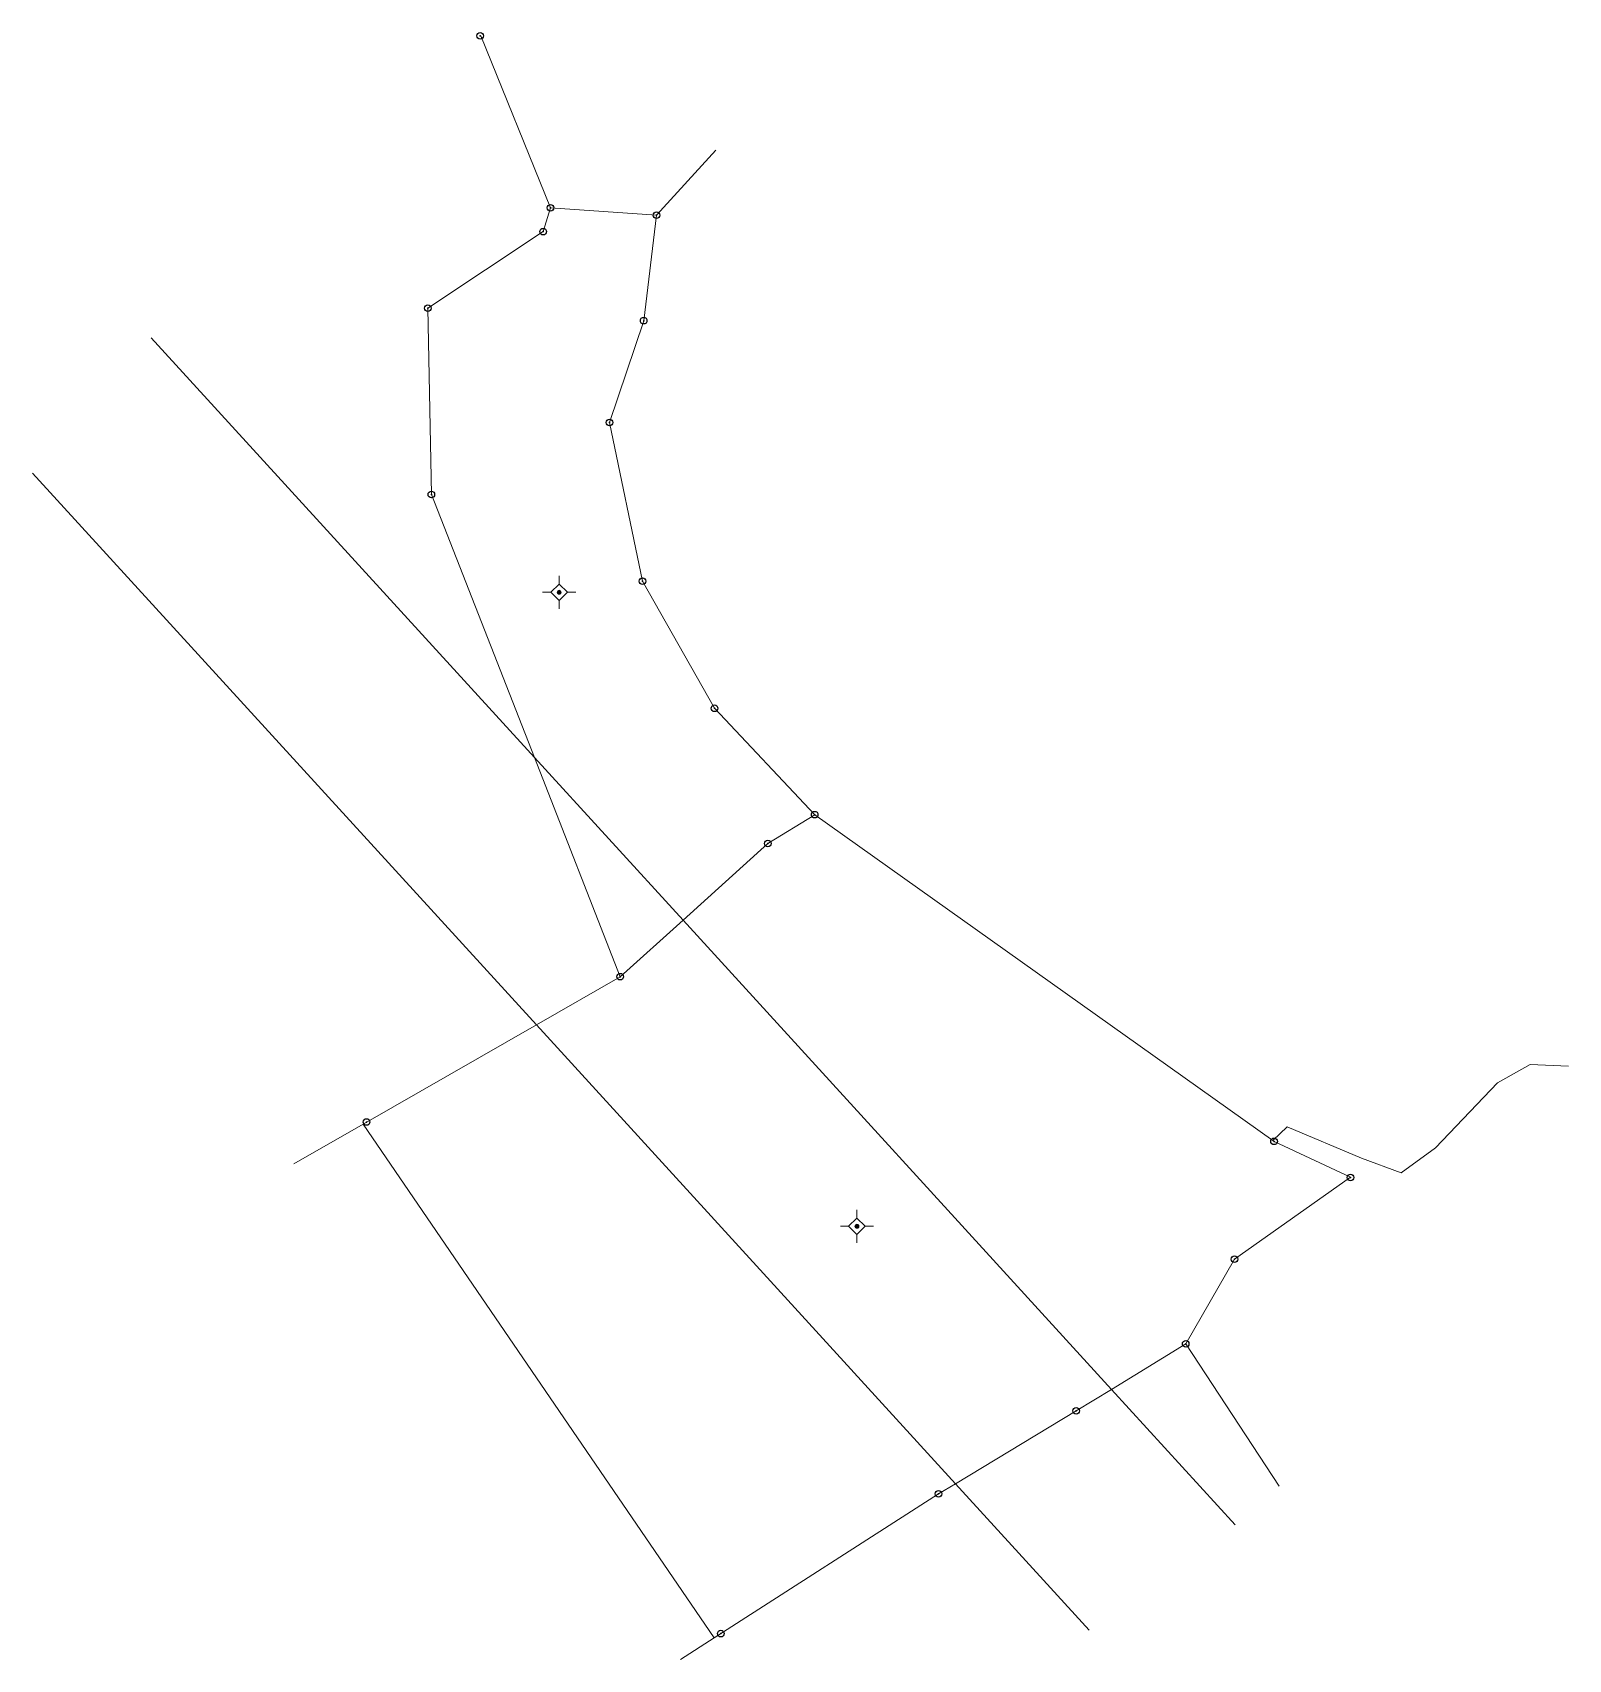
# Model space of a CAD drawing. Header units: metres. Extents: x 550226 to 550341, y 1838572 to 1838695.
import ezdxf

# ---------------------------------------------------------------- set-up
doc = ezdxf.new("R2010")
doc.units = ezdxf.units.M
doc.header["$PDMODE"] = 32
doc.header["$PDSIZE"] = 0.5
for name, color, linetype, lineweight in [('10', 7, 'Continuous', 13), ('11', 7, 'Continuous', 13), ('16', 7, 'Continuous', 13), ('30', 7, 'Continuous', 13)]:
    doc.layers.add(name, color=color, linetype=linetype, lineweight=lineweight)
doc.layers.add('7', color=7, linetype='Continuous')

msp = doc.modelspace()

# ---------------------------------------------------------------- hatches: boundary and pattern name
at = {"layer": '11'}
for points in [[(550265.44, 1838652.6, 1), (550265.14, 1838652.6, 1)], [(550287.92, 1838604.74, 1), (550287.62, 1838604.74, 1)]]:
    msp.add_hatch(color=256, dxfattribs=at).paths.add_polyline_path(points)

# ---------------------------------------------------------------- linework, layer by layer
at = {"layer": '10'}
for p, q in [((550269.08, 1838665.39), (550269.09, 1838665.41)), ((550269.09, 1838665.44), (550269.09, 1838665.41)), ((550263.42, 1838640.13), (550269.9, 1838623.58)), ((550269.9, 1838623.58), (550274.64, 1838627.85)), ((550263.57, 1838619.95), (550269.9, 1838623.58))]:
    msp.add_line(p, q, dxfattribs=at)
for points in [[(550263.42, 1838640.13), (550255.64, 1838659.98), (550255.37, 1838674.05), (550264.08, 1838679.82), (550264.64, 1838681.62), (550272.64, 1838681.06), (550271.67, 1838673.1), (550269.09, 1838665.41)], [(550269.09, 1838665.41), (550271.58, 1838653.44), (550277.02, 1838643.84), (550284.58, 1838635.81)], [(550274.64, 1838627.85), (550281.05, 1838633.63), (550284.58, 1838635.81)], [(550284.58, 1838635.81), (550319.16, 1838611.22), (550319.26, 1838611.15), (550325.03, 1838608.44), (550316.27, 1838602.26), (550312.59, 1838595.86), (550306.99, 1838592.43)], [(550263.57, 1838619.95), (550250.48, 1838612.45), (550277, 1838573.68), (550293.93, 1838584.54), (550295.21, 1838585.31)], [(550295.21, 1838585.31), (550304.33, 1838590.81), (550306.99, 1838592.43)]]:
    msp.add_lwpolyline(points, dxfattribs=at)
at = {"layer": '11'}
for p, q in [((550265.29, 1838653.85), (550265.29, 1838653.22)), ((550264.66, 1838652.6), (550264.04, 1838652.6)), ((550266.54, 1838652.6), (550265.92, 1838652.6)), ((550265.29, 1838651.98), (550265.29, 1838651.35)), ((550287.77, 1838605.99), (550287.77, 1838605.36)), ((550287.14, 1838604.74), (550286.52, 1838604.74)), ((550289.02, 1838604.74), (550288.4, 1838604.74)), ((550287.77, 1838604.12), (550287.77, 1838603.49))]:
    msp.add_line(p, q, dxfattribs=at)
for points in [[(550265.29, 1838653.22), (550264.66, 1838652.6), (550265.29, 1838651.98), (550265.92, 1838652.6)], [(550287.77, 1838605.36), (550287.14, 1838604.74), (550287.77, 1838604.12), (550288.4, 1838604.74)]]:
    msp.add_lwpolyline(points, close=True, dxfattribs=at)
for centre in [(550265.29, 1838652.6), (550287.77, 1838604.74)]:
    msp.add_circle(centre, 0.15, dxfattribs=at)
at = {"layer": '16'}
for p, q in [((550259.37, 1838694.59), (550264.64, 1838681.62)), ((550272.64, 1838681.06), (550277.11, 1838685.97)), ((550245.25, 1838609.45), (550250.48, 1838612.45)), ((550312.59, 1838595.86), (550319.64, 1838585.11)), ((550274.46, 1838572.04), (550277, 1838573.68))]:
    msp.add_line(p, q, dxfattribs=at)
msp.add_lwpolyline([(550319.16, 1838611.22), (550320.26, 1838612.25), (550325.86, 1838609.88), (550328.87, 1838608.78), (550331.45, 1838610.66), (550336.13, 1838615.56), (550338.6, 1838616.96), (550341.49, 1838616.83)], dxfattribs=at)
at = {"layer": '30'}
for p, q in [((550234.48, 1838671.8), (550263.42, 1838640.13)), ((550225.53, 1838661.59), (550263.57, 1838619.95)), ((550263.42, 1838640.13), (550274.64, 1838627.85)), ((550274.64, 1838627.85), (550306.99, 1838592.43)), ((550263.57, 1838619.95), (550295.21, 1838585.31)), ((550306.99, 1838592.43), (550316.33, 1838582.21)), ((550295.21, 1838585.31), (550305.31, 1838574.25))]:
    msp.add_line(p, q, dxfattribs=at)
at = {"layer": '7'}
for p in [(550259.32, 1838694.6), (550264.64, 1838681.62), (550272.64, 1838681.06), (550264.08, 1838679.82), (550255.37, 1838674.05), (550271.67, 1838673.1), (550269.09, 1838665.41), (550255.64, 1838659.98), (550271.58, 1838653.44), (550277.02, 1838643.84), (550284.58, 1838635.81), (550281.05, 1838633.63), (550269.9, 1838623.58), (550250.75, 1838612.61), (550319.26, 1838611.15), (550325.03, 1838608.43), (550316.27, 1838602.26), (550312.59, 1838595.86), (550304.33, 1838590.81), (550293.93, 1838584.54), (550277.49, 1838573.99)]:
    msp.add_point(p, dxfattribs=at)

doc.saveas('drawing.dxf')
